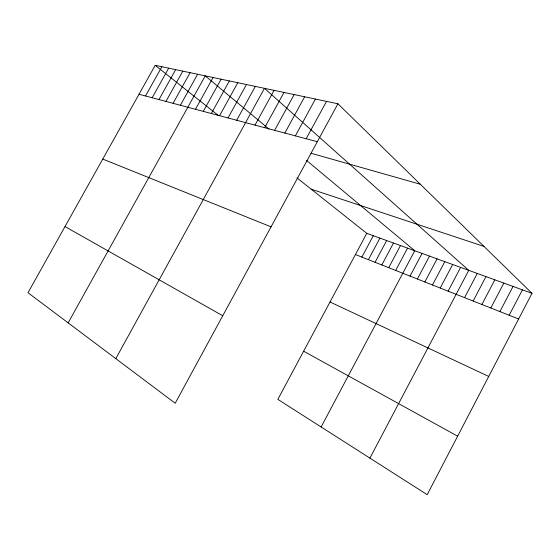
<?xml version="1.0" encoding="UTF-8"?>
<svg xmlns="http://www.w3.org/2000/svg" width="560" height="560" viewBox="0 0 560 560"><rect width="100%" height="100%" fill="white"/><g stroke="black" fill="none" stroke-linecap="round" stroke-linejoin="round"><path stroke-width="0.84" d="M499.912 311.591L513.051 286.433M509.18 315.252L522.431 289.842M337.925 103.782L175.203 403.235L28 292.726L155.204 65.324L337.925 103.782L532 293.314L427.189 494.676L277.851 399.35L366.786 233.331L296.961 177.884M481.901 304.486L494.823 279.818M490.819 308.007L503.846 283.094M369.922 458.122L468.748 270.347L264.446 88.319L115.815 358.645M464.562 297.64L477.281 273.448M473.151 301.028L485.968 276.598M432.474 284.97L444.794 261.653M440.223 288.029L452.641 264.502M448.112 291.144L460.621 267.4M410.018 276.108L422.065 253.4M417.375 279.006L429.513 256.102M424.858 281.96L437.087 258.853M388.696 267.687L400.477 245.56M395.682 270.445L407.554 248.129M321.118 426.972L414.75 250.747L306.432 160.321M361.858 257.089L373.31 235.697M368.403 259.672L379.932 238.105M375.06 262.304L386.666 240.548M381.815 264.971L393.512 243.033M295.344 135.856L315.42 99.043M306.166 138.74L326.508 101.381M264.663 127.694L283.99 92.428M274.603 130.34L294.168 94.57M284.823 133.056L304.647 96.775M254.996 125.118L274.085 90.342M219.583 115.696L237.804 82.705M228.032 117.95L246.456 84.532M236.698 120.253L255.332 86.401M195.482 109.284L213.094 77.504M203.315 111.37L221.13 79.198M211.351 113.505L229.362 80.934M173.068 103.32L190.113 72.674M180.362 105.259L197.596 74.242M68.159 322.875L205.254 75.859L269.017 129.087M145.523 95.991L161.875 66.724M152.173 97.762L168.693 68.166M158.977 99.575L175.672 69.629M165.942 101.423L182.812 71.134M139.02 94.262L317.317 141.708M311.073 153.251L420.308 184.233M311.164 189.168L483.966 246.407M366.786 233.331L532 293.314M355.425 254.548L518.637 318.99M102.76 159.082L271.054 226.849M330.015 301.98L488.726 376.446M303.639 351.211L457.639 436.177M65.016 226.555L222.74 315.756M155.204 65.324L218.582 115.647"/></g></svg>
